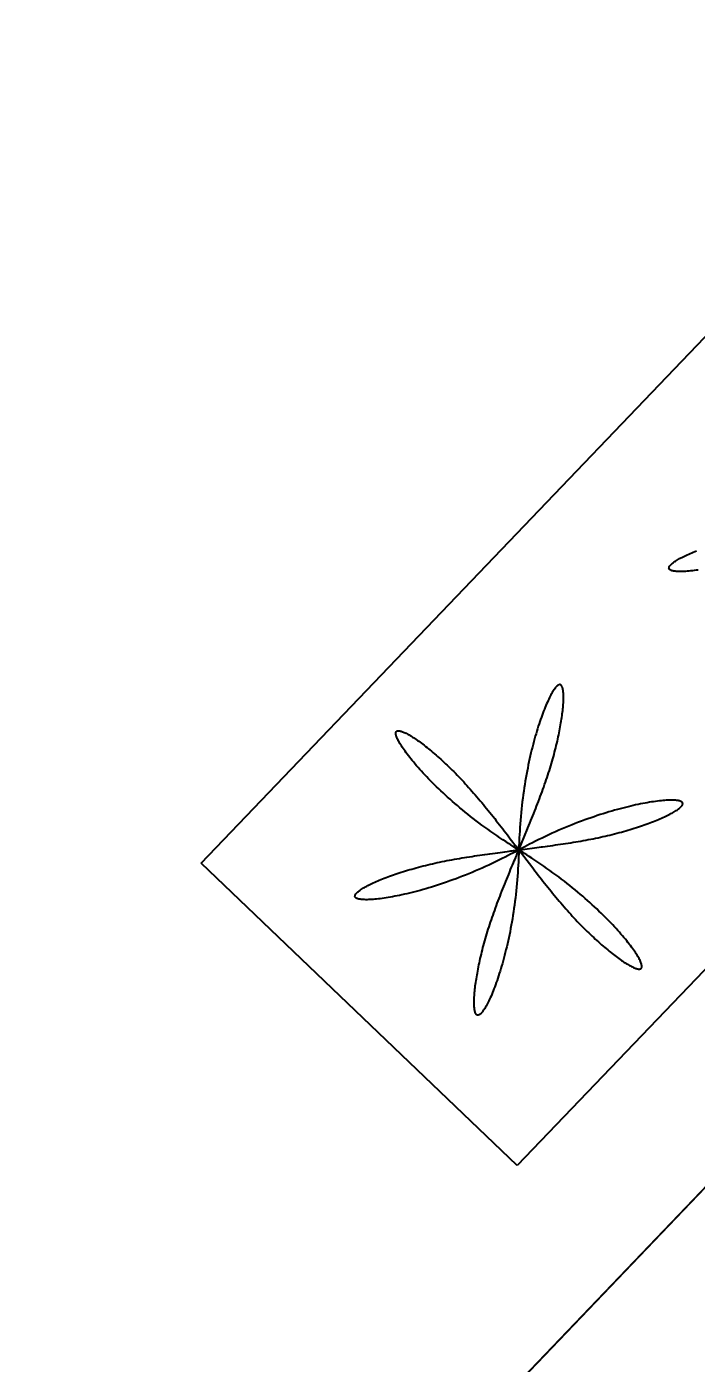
# Model space of a CAD drawing. Extents: x -357449 to -117302, y 127569 to 244935.
# Drawn here: x -328862 to -328685.1, y 221083.3 to 221436.4 of the extents above; entities that cross this region are included whole.
import ezdxf

# ---------------------------------------------------------------- set-up
doc = ezdxf.new("R2010")
doc.units = 0
doc.header["$MEASUREMENT"] = 0
doc.layers.get('0').update_dxf_attribs({"linetype": 'CONTINUOUS'})
doc.layers.get('DEFPOINTS').update_dxf_attribs({"linetype": 'CONTINUOUS'})
doc.layers.add('1', color=8, linetype='CONTINUOUS')
doc.layers.add('WINDOW', color=4, linetype='CONTINUOUS')
doc.layers.add('AXIS', color=3, linetype='CONTINUOUS', lineweight=9)
doc.styles.add('DIM_FONT', font='SIMPLEX.shx', dxfattribs={"width": 0.8})
doc.dimstyles.new('DIMN-200', dxfattribs={"dimtxt": 300, "dimasz": 1, "dimexe": 250, "dimexo": 0, "dimgap": 150, "dimtad": 1, "dimdec": 0, "dimdsep": 46, "dimtxsty": 'DIM_FONT', "dimblk": '_DIMX', "dimcen": 2.5, "dimclrd": 256, "dimclre": 256, "dimclrt": 4, "dimadec": 0, "dimazin": 0, "dimtfac": 1, "dimtdec": 0, "dimtix": 1, "dimtmove": 2, "dimatfit": 3, "dimldrblk": '_DIMX', "dimfxl": 0, "dimtolj": 1, "dimtzin": 0, "dimarcsym": 0})
doc.dimstyles.get("Standard").update_dxf_attribs({"dimtxt": 375, "dimasz": 1, "dimexe": 150, "dimexo": 0, "dimgap": 200, "dimtad": 1, "dimdec": 0, "dimzin": 0, "dimdsep": 46, "dimtxsty": 'DIM_FONT', "dimblk1": '_DIMX', "dimblk2": '_DIMX', "dimsah": 1, "dimcen": 200, "dimclrd": 256, "dimclre": 256, "dimclrt": 4, "dimadec": 0, "dimazin": 0, "dimtfac": 1, "dimtdec": 0, "dimtix": 1, "dimtmove": 2, "dimatfit": 3, "dimldrblk": '_DIMX', "dimfxl": 0, "dimtolj": 1, "dimtzin": 0, "dimarcsym": 0})

# ---------------------------------------------------------------- blocks, each defined once
blk = doc.blocks.new('_DIMX')
blk.add_line((-150, 0), (150, 0))
at = {"const_width": 50}
blk.add_lwpolyline([(-70, -70), (70, 70)], dxfattribs=at)
blk = doc.blocks.new('*D30')
at = {"linetype": 'ByBlock'}
for p, q in [((-307663.43, 240707.63), (-309496.63, 242514.08)), ((-309390.49, 242408.08), (-328829.82, 222680.76)), ((-327104.16, 220978.89), (-328937.37, 222785.33))]:
    blk.add_line(p, q, dxfattribs=at)
at = {"layer": 'DEFPOINTS', "color": 0, "linetype": 'ByBlock'}
for p in [(-307663.43, 240707.63), (-328830.52, 222680.05), (-327104.16, 220978.89)]:
    blk.add_point(p, dxfattribs=at)
at = {"linetype": 'ByBlock'}
for p, rotation in [((-309389.79, 242408.79), 45.42128490415822), ((-328830.52, 222680.05), 225.4212849041582)]:
    blk.add_blockref('_DIMX', p, dxfattribs=dict(at, rotation=rotation))
at = {"color": 4, "linetype": 'ByBlock', "insert": (-319306.03, 232737.44), "char_height": 250, "attachment_point": 5, "rotation": 45.4213, "style": 'DIM_FONT'}
blk.add_mtext('\\A1;27698', dxfattribs=at)
blk = doc.blocks.new('*D389')
at = {"linetype": 'ByBlock'}
for p, q in [((-318020.05, 223488.97), (-318468.22, 223930.59)), ((-320090.08, 222071), (-318362.08, 223824.6)), ((-319749.45, 221733.95), (-320197.62, 222175.57))]:
    blk.add_line(p, q, dxfattribs=at)
at = {"layer": 'DEFPOINTS', "color": 0, "linetype": 'ByBlock'}
for p in [(-318361.38, 223825.31), (-318020.05, 223488.97), (-319749.45, 221733.95)]:
    blk.add_point(p, dxfattribs=at)
at = {"linetype": 'ByBlock'}
for p, rotation in [((-318361.38, 223825.31), 45.42128490416618), ((-320090.78, 222070.29), 225.4212849041662)]:
    blk.add_blockref('_DIMX', p, dxfattribs=dict(at, rotation=rotation))
at = {"color": 4, "linetype": 'ByBlock', "insert": (-319421.96, 223140.82), "char_height": 250, "attachment_point": 5, "rotation": 45.4213, "style": 'DIM_FONT'}
blk.add_mtext('\\A1;2464', dxfattribs=at)
blk = doc.blocks.new('A$C6F5F30C6')
for p, q in [((600, 553.85), (0, 553.85)), ((557.77, 514.01), (197.82, 514.01)), ((197.82, 514.01), (197.82, 398.45)), ((197.82, 398.45), (557.77, 398.45))]:
    blk.add_line(p, q)
for points in [[(600, 600), (0, 600), (0, 553.85), (600, 553.85), (600, 600)], [(344.56, 439.74), (344.15, 439.41), (343.75, 439.09), (343.37, 438.78), (343, 438.47), (342.65, 438.17), (342.32, 437.88), (342.01, 437.59), (341.71, 437.31), (341.44, 437.05), (341.18, 436.79), (340.93, 436.54), (340.71, 436.29), (340.5, 436.06), (340.32, 435.84), (340.15, 435.62), (340, 435.42), (339.87, 435.23), (339.75, 435.05), (339.66, 434.88), (339.58, 434.72), (339.53, 434.57), (339.49, 434.43), (339.47, 434.3), (339.47, 434.18), (339.48, 434.07), (339.51, 433.98), (339.56, 433.89), (339.63, 433.81), (339.71, 433.75), (339.81, 433.69), (339.92, 433.65), (340.05, 433.61), (340.2, 433.59), (340.36, 433.57), (340.53, 433.57), (340.72, 433.57), (340.93, 433.59), (341.15, 433.61), (341.38, 433.64), (341.62, 433.68), (341.88, 433.74), (342.15, 433.8), (342.43, 433.87), (342.73, 433.94), (343.03, 434.03), (343.35, 434.13), (343.68, 434.23), (344.02, 434.35), (344.37, 434.47), (344.73, 434.6), (345.1, 434.74), (345.48, 434.89), (345.88, 435.04), (346.27, 435.2), (346.68, 435.38), (347.1, 435.56), (347.52, 435.74), (347.96, 435.94)]]:
    blk.add_lwpolyline(points)
for points in [[(258.32, 456.45), (258.28, 456.23), (258.21, 455.9), (258.13, 455.47), (258.02, 454.91), (257.89, 454.24), (257.74, 453.48), (257.59, 452.65), (257.42, 451.75), (257.26, 450.82), (257.09, 449.85), (256.93, 448.88), (256.78, 447.91), (256.63, 446.94), (256.5, 445.98), (256.37, 445.03), (256.26, 444.09), (256.15, 443.15), (256.05, 442.22), (255.95, 441.3), (255.87, 440.39), (255.79, 439.48), (255.72, 438.59), (255.66, 437.7), (255.61, 436.83), (255.56, 435.96), (255.52, 435.1), (255.48, 434.26), (255.46, 433.42), (255.44, 432.6), (255.42, 431.79), (255.41, 430.99), (255.41, 430.2), (255.41, 429.42), (255.42, 428.66), (255.44, 427.91), (255.46, 427.17), (255.48, 426.45), (255.51, 425.74), (255.55, 425.04), (255.58, 424.36), (255.63, 423.69), (255.68, 423.04), (255.73, 422.4), (255.78, 421.78), (255.84, 421.17), (255.91, 420.58), (255.97, 420), (256.04, 419.45), (256.12, 418.91), (256.19, 418.38), (256.27, 417.88), (256.35, 417.39), (256.44, 416.92), (256.52, 416.47), (256.61, 416.03), (256.7, 415.62), (256.79, 415.23), (256.89, 414.85), (256.98, 414.5), (257.08, 414.16), (257.17, 413.85), (257.27, 413.55), (257.37, 413.28), (257.47, 413.02), (257.57, 412.79), (257.67, 412.58), (257.78, 412.39), (257.88, 412.23), (257.98, 412.08), (258.08, 411.96), (258.18, 411.85), (258.28, 411.77), (258.38, 411.71), (258.48, 411.67), (258.58, 411.65), (258.68, 411.65), (258.78, 411.67), (258.88, 411.71), (258.98, 411.76), (259.07, 411.84), (259.17, 411.94), (259.26, 412.05), (259.36, 412.18), (259.45, 412.33), (259.54, 412.5), (259.63, 412.68), (259.72, 412.88), (259.81, 413.1), (259.89, 413.33), (259.98, 413.58), (260.06, 413.84), (260.14, 414.12), (260.22, 414.42), (260.3, 414.73), (260.37, 415.05), (260.44, 415.39), (260.52, 415.74), (260.59, 416.11), (260.65, 416.48), (260.72, 416.87), (260.78, 417.28), (260.84, 417.69), (260.9, 418.12), (260.96, 418.56), (261.01, 419.01), (261.06, 419.47), (261.11, 419.94), (261.15, 420.43), (261.19, 420.92), (261.23, 421.42), (261.27, 421.93), (261.3, 422.45), (261.33, 422.99), (261.36, 423.52), (261.39, 424.07), (261.41, 424.63), (261.42, 425.19), (261.44, 425.76), (261.45, 426.34), (261.45, 426.92), (261.46, 427.51), (261.46, 428.11), (261.45, 428.71), (261.44, 429.32), (261.43, 429.93), (261.42, 430.55), (261.4, 431.18), (261.37, 431.8), (261.34, 432.44), (261.31, 433.07), (261.28, 433.71), (261.24, 434.35), (261.19, 435), (261.14, 435.65), (261.09, 436.3), (261.04, 436.96), (260.98, 437.62), (260.91, 438.28), (260.85, 438.94), (260.78, 439.61), (260.71, 440.27), (260.63, 440.94), (260.55, 441.61), (260.47, 442.28), (260.39, 442.95), (260.3, 443.63), (260.21, 444.3), (260.12, 444.98), (260.03, 445.65), (259.94, 446.33), (259.84, 447.01), (259.74, 447.69), (259.64, 448.37), (259.54, 449.05), (259.44, 449.73), (259.34, 450.41), (259.24, 451.08), (259.14, 451.74), (259.04, 452.37), (258.95, 452.98), (258.86, 453.54), (258.78, 454.06), (258.71, 454.53), (258.65, 454.93), (258.59, 455.28), (258.55, 455.58), (258.51, 455.83), (258.48, 456.04), (258.45, 456.21), (258.43, 456.35), (257.47, 462.59), (257.42, 462.89), (257.32, 463.57), (257.22, 464.25), (257.12, 464.93), (257.02, 465.61), (256.93, 466.29), (256.83, 466.97), (256.73, 467.64), (256.64, 468.32), (256.55, 469), (256.46, 469.67), (256.38, 470.35), (256.29, 471.02), (256.21, 471.69), (256.13, 472.36), (256.06, 473.03), (255.99, 473.69), (255.92, 474.36), (255.85, 475.02), (255.79, 475.68), (255.73, 476.34), (255.67, 477), (255.62, 477.65), (255.57, 478.3), (255.53, 478.94), (255.49, 479.59), (255.45, 480.23), (255.42, 480.86), (255.39, 481.5), (255.37, 482.12), (255.35, 482.75), (255.33, 483.37), (255.32, 483.98), (255.31, 484.59), (255.31, 485.19), (255.31, 485.79), (255.31, 486.38), (255.32, 486.96), (255.33, 487.54), (255.34, 488.11), (255.36, 488.67), (255.38, 489.23), (255.4, 489.77), (255.43, 490.31), (255.46, 490.84), (255.5, 491.36), (255.53, 491.88), (255.57, 492.38), (255.61, 492.87), (255.66, 493.35), (255.71, 493.83), (255.76, 494.29), (255.81, 494.74), (255.87, 495.18), (255.92, 495.61), (255.98, 496.02), (256.05, 496.42), (256.11, 496.82), (256.18, 497.19), (256.25, 497.56), (256.32, 497.91), (256.39, 498.25), (256.47, 498.57), (256.55, 498.88), (256.63, 499.17), (256.71, 499.45), (256.79, 499.72), (256.87, 499.97), (256.96, 500.2), (257.05, 500.42), (257.14, 500.62), (257.23, 500.8), (257.32, 500.97), (257.41, 501.12), (257.5, 501.25), (257.6, 501.36), (257.69, 501.46), (257.79, 501.53), (257.89, 501.59), (257.98, 501.63), (258.08, 501.65), (258.18, 501.65), (258.28, 501.63), (258.38, 501.59), (258.48, 501.53), (258.58, 501.44), (258.69, 501.34), (258.79, 501.22), (258.89, 501.07), (258.99, 500.9), (259.09, 500.72), (259.19, 500.51), (259.29, 500.27), (259.39, 500.02), (259.49, 499.75), (259.59, 499.45), (259.69, 499.14), (259.78, 498.8), (259.88, 498.45), (259.97, 498.07), (260.07, 497.68), (260.16, 497.26), (260.24, 496.83), (260.33, 496.38), (260.41, 495.91), (260.5, 495.42), (260.57, 494.92), (260.65, 494.39), (260.72, 493.85), (260.79, 493.29), (260.86, 492.72), (260.92, 492.13), (260.98, 491.52), (261.04, 490.9), (261.09, 490.26), (261.14, 489.61), (261.18, 488.94), (261.22, 488.26), (261.25, 487.56), (261.28, 486.85), (261.31, 486.13), (261.33, 485.39), (261.34, 484.64), (261.35, 483.87), (261.35, 483.1), (261.35, 482.31), (261.34, 481.51), (261.33, 480.7), (261.31, 479.87), (261.28, 479.04), (261.25, 478.19), (261.21, 477.34), (261.16, 476.47), (261.1, 475.6), (261.04, 474.71), (260.97, 473.82), (260.9, 472.91), (260.81, 472), (260.72, 471.08), (260.62, 470.15), (260.51, 469.21), (260.39, 468.27), (260.27, 467.32), (260.13, 466.36), (259.99, 465.39), (259.84, 464.42), (259.68, 463.45), (259.51, 462.48), (259.34, 461.54), (259.18, 460.65), (259.02, 459.81), (258.88, 459.06), (258.75, 458.39), (258.64, 457.83), (258.55, 457.4), (258.49, 457.07), (258.44, 456.85), (258.41, 456.71), (258.38, 456.65), (258.36, 456.59)], [(258.24, 456.8), (258.07, 456.95), (257.82, 457.17), (257.49, 457.46), (257.06, 457.84), (256.55, 458.28), (255.96, 458.79), (255.32, 459.34), (254.62, 459.93), (253.89, 460.54), (253.14, 461.17), (252.38, 461.79), (251.61, 462.41), (250.85, 463.02), (250.09, 463.61), (249.33, 464.2), (248.57, 464.77), (247.81, 465.34), (247.05, 465.89), (246.3, 466.43), (245.56, 466.96), (244.81, 467.48), (244.07, 467.98), (243.34, 468.48), (242.6, 468.96), (241.88, 469.44), (241.16, 469.9), (240.44, 470.35), (239.73, 470.79), (239.03, 471.22), (238.33, 471.64), (237.64, 472.05), (236.96, 472.45), (236.29, 472.83), (235.62, 473.21), (234.97, 473.57), (234.32, 473.92), (233.68, 474.26), (233.05, 474.59), (232.43, 474.91), (231.82, 475.22), (231.22, 475.51), (230.63, 475.8), (230.05, 476.07), (229.48, 476.34), (228.93, 476.59), (228.38, 476.83), (227.85, 477.06), (227.33, 477.28), (226.83, 477.48), (226.34, 477.68), (225.86, 477.86), (225.4, 478.04), (224.95, 478.2), (224.51, 478.35), (224.1, 478.49), (223.69, 478.62), (223.3, 478.74), (222.93, 478.85), (222.58, 478.94), (222.24, 479.02), (221.92, 479.1), (221.61, 479.16), (221.33, 479.21), (221.06, 479.25), (220.81, 479.28), (220.57, 479.3), (220.36, 479.3), (220.17, 479.3), (219.99, 479.28), (219.83, 479.26), (219.69, 479.22), (219.57, 479.17), (219.47, 479.12), (219.38, 479.05), (219.31, 478.97), (219.26, 478.89), (219.23, 478.79), (219.21, 478.69), (219.21, 478.58), (219.23, 478.46), (219.27, 478.33), (219.32, 478.19), (219.39, 478.04), (219.47, 477.89), (219.57, 477.72), (219.68, 477.55), (219.81, 477.38), (219.95, 477.19), (220.11, 477), (220.29, 476.8), (220.47, 476.6), (220.68, 476.39), (220.89, 476.18), (221.12, 475.95), (221.36, 475.73), (221.62, 475.49), (221.89, 475.26), (222.17, 475.01), (222.46, 474.77), (222.77, 474.51), (223.09, 474.26), (223.42, 474), (223.76, 473.73), (224.11, 473.47), (224.47, 473.19), (224.85, 472.92), (225.23, 472.64), (225.63, 472.36), (226.03, 472.08), (226.45, 471.79), (226.87, 471.51), (227.31, 471.22), (227.75, 470.93), (228.21, 470.63), (228.67, 470.34), (229.14, 470.04), (229.62, 469.75), (230.1, 469.45), (230.6, 469.15), (231.1, 468.85), (231.61, 468.56), (232.13, 468.26), (232.65, 467.96), (233.18, 467.66), (233.72, 467.37), (234.27, 467.07), (234.82, 466.78), (235.37, 466.48), (235.93, 466.19), (236.5, 465.9), (237.07, 465.61), (237.65, 465.33), (238.23, 465.04), (238.82, 464.76), (239.41, 464.48), (240, 464.2), (240.6, 463.92), (241.21, 463.64), (241.81, 463.37), (242.42, 463.1), (243.04, 462.82), (243.65, 462.56), (244.27, 462.29), (244.89, 462.02), (245.52, 461.76), (246.14, 461.5), (246.77, 461.24), (247.4, 460.98), (248.04, 460.72), (248.67, 460.46), (249.31, 460.21), (249.94, 459.95), (250.58, 459.7), (251.22, 459.44), (251.86, 459.19), (252.5, 458.94), (253.13, 458.69), (253.75, 458.45), (254.35, 458.22), (254.92, 457.99), (255.45, 457.79), (255.94, 457.6), (256.38, 457.43), (256.76, 457.28), (257.09, 457.15), (257.38, 457.04), (257.61, 456.95), (257.81, 456.87), (257.97, 456.81), (258.1, 456.76), (263.98, 454.47), (264.26, 454.36), (264.9, 454.11), (265.54, 453.86), (266.18, 453.6), (266.82, 453.35), (267.46, 453.09), (268.09, 452.84), (268.73, 452.58), (269.36, 452.32), (269.99, 452.06), (270.62, 451.8), (271.25, 451.54), (271.87, 451.27), (272.49, 451.01), (273.11, 450.74), (273.73, 450.47), (274.34, 450.2), (274.95, 449.93), (275.56, 449.66), (276.16, 449.38), (276.76, 449.1), (277.36, 448.82), (277.95, 448.54), (278.54, 448.26), (279.12, 447.97), (279.69, 447.69), (280.27, 447.4), (280.83, 447.11), (281.39, 446.81), (281.95, 446.52), (282.5, 446.23), (283.04, 445.93), (283.58, 445.63), (284.11, 445.34), (284.64, 445.04), (285.15, 444.74), (285.66, 444.44), (286.17, 444.15), (286.66, 443.85), (287.15, 443.55), (287.63, 443.26), (288.1, 442.96), (288.56, 442.67), (289.01, 442.37), (289.46, 442.08), (289.89, 441.79), (290.32, 441.5), (290.73, 441.22), (291.14, 440.94), (291.53, 440.66), (291.92, 440.38), (292.29, 440.1), (292.66, 439.83), (293.01, 439.56), (293.35, 439.3), (293.68, 439.04), (294, 438.78), (294.3, 438.53), (294.6, 438.28), (294.88, 438.04), (295.15, 437.8), (295.4, 437.57), (295.64, 437.34), (295.87, 437.12), (296.09, 436.91), (296.29, 436.7), (296.48, 436.49), (296.65, 436.3), (296.81, 436.11), (296.95, 435.92), (297.08, 435.74), (297.2, 435.58), (297.3, 435.41), (297.38, 435.26), (297.45, 435.11), (297.5, 434.97), (297.53, 434.84), (297.55, 434.72), (297.55, 434.61), (297.54, 434.5), (297.5, 434.41), (297.45, 434.32), (297.39, 434.25), (297.3, 434.18), (297.2, 434.12), (297.08, 434.08), (296.94, 434.04), (296.78, 434.02), (296.6, 434), (296.41, 434), (296.19, 434), (295.96, 434.02), (295.71, 434.05), (295.44, 434.09), (295.15, 434.14), (294.85, 434.2), (294.53, 434.27), (294.19, 434.36), (293.83, 434.45), (293.46, 434.56), (293.07, 434.68), (292.67, 434.81), (292.25, 434.95), (291.82, 435.1), (291.37, 435.26), (290.9, 435.43), (290.43, 435.62), (289.94, 435.81), (289.43, 436.02), (288.91, 436.24), (288.38, 436.47), (287.84, 436.71), (287.28, 436.96), (286.72, 437.22), (286.14, 437.5), (285.55, 437.78), (284.95, 438.08), (284.34, 438.39), (283.72, 438.71), (283.09, 439.04), (282.45, 439.38), (281.8, 439.73), (281.14, 440.09), (280.48, 440.47), (279.8, 440.85), (279.12, 441.25), (278.43, 441.66), (277.74, 442.07), (277.03, 442.5), (276.32, 442.94), (275.61, 443.4), (274.89, 443.86), (274.16, 444.33), (273.43, 444.82), (272.69, 445.32), (271.95, 445.82), (271.21, 446.34), (270.46, 446.87), (269.71, 447.41), (268.96, 447.96), (268.2, 448.53), (267.44, 449.1), (266.68, 449.68), (265.92, 450.28), (265.15, 450.89), (264.39, 451.5), (263.62, 452.13), (262.87, 452.76), (262.14, 453.37), (261.45, 453.96), (260.8, 454.51), (260.22, 455.02), (259.71, 455.46), (259.28, 455.83), (258.94, 456.13), (258.7, 456.35), (258.53, 456.5), (258.42, 456.6), (258.38, 456.65), (258.34, 456.7)], [(258.18, 456.6), (257.96, 456.53), (257.65, 456.42), (257.23, 456.28), (256.69, 456.1), (256.05, 455.87), (255.32, 455.62), (254.52, 455.34), (253.66, 455.03), (252.77, 454.71), (251.85, 454.37), (250.93, 454.02), (250.01, 453.67), (249.1, 453.31), (248.2, 452.95), (247.32, 452.58), (246.44, 452.21), (245.57, 451.84), (244.72, 451.46), (243.87, 451.08), (243.04, 450.69), (242.22, 450.31), (241.41, 449.92), (240.61, 449.53), (239.83, 449.14), (239.05, 448.75), (238.29, 448.36), (237.54, 447.96), (236.81, 447.57), (236.08, 447.18), (235.37, 446.78), (234.68, 446.39), (233.99, 446), (233.32, 445.61), (232.66, 445.22), (232.02, 444.83), (231.39, 444.44), (230.78, 444.06), (230.18, 443.68), (229.59, 443.3), (229.02, 442.93), (228.46, 442.55), (227.92, 442.19), (227.39, 441.82), (226.88, 441.46), (226.39, 441.11), (225.91, 440.76), (225.44, 440.41), (224.99, 440.07), (224.56, 439.74), (224.15, 439.41), (223.75, 439.09), (223.37, 438.78), (223, 438.47), (222.65, 438.17), (222.32, 437.88), (222.01, 437.59), (221.71, 437.31), (221.44, 437.05), (221.18, 436.79), (220.93, 436.54), (220.71, 436.29), (220.5, 436.06), (220.32, 435.84), (220.15, 435.62), (220, 435.42), (219.87, 435.23), (219.75, 435.05), (219.66, 434.88), (219.58, 434.72), (219.53, 434.57), (219.49, 434.43), (219.47, 434.3), (219.47, 434.18), (219.48, 434.07), (219.51, 433.98), (219.56, 433.89), (219.63, 433.81), (219.71, 433.75), (219.81, 433.69), (219.92, 433.65), (220.05, 433.61), (220.2, 433.59), (220.36, 433.57), (220.53, 433.57), (220.72, 433.57), (220.93, 433.59), (221.15, 433.61), (221.38, 433.64), (221.62, 433.68), (221.88, 433.74), (222.15, 433.8), (222.43, 433.87), (222.73, 433.94), (223.03, 434.03), (223.35, 434.13), (223.68, 434.23), (224.02, 434.35), (224.37, 434.47), (224.73, 434.6), (225.1, 434.74), (225.48, 434.89), (225.88, 435.04), (226.27, 435.2), (226.68, 435.38), (227.1, 435.56), (227.52, 435.74), (227.96, 435.94), (228.4, 436.14), (228.85, 436.35), (229.3, 436.57), (229.76, 436.79), (230.23, 437.02), (230.7, 437.26), (231.18, 437.51), (231.67, 437.76), (232.16, 438.02), (232.66, 438.29), (233.16, 438.56), (233.66, 438.84), (234.17, 439.13), (234.69, 439.42), (235.2, 439.72), (235.72, 440.02), (236.24, 440.33), (236.77, 440.65), (237.3, 440.97), (237.83, 441.3), (238.36, 441.64), (238.89, 441.98), (239.43, 442.32), (239.96, 442.67), (240.5, 443.03), (241.04, 443.39), (241.58, 443.76), (242.12, 444.13), (242.66, 444.51), (243.2, 444.89), (243.74, 445.27), (244.28, 445.66), (244.82, 446.05), (245.36, 446.45), (245.9, 446.85), (246.44, 447.25), (246.98, 447.66), (247.52, 448.06), (248.06, 448.48), (248.6, 448.89), (249.14, 449.31), (249.68, 449.72), (250.22, 450.15), (250.76, 450.57), (251.3, 450.99), (251.84, 451.42), (252.38, 451.84), (252.92, 452.27), (253.46, 452.7), (253.99, 453.12), (254.51, 453.54), (255.01, 453.94), (255.49, 454.32), (255.93, 454.68), (256.34, 455.01), (256.71, 455.3), (257.03, 455.56), (257.31, 455.78), (257.54, 455.97), (257.74, 456.13), (257.9, 456.26), (258.04, 456.37), (258.15, 456.46), (263.07, 460.41), (263.3, 460.6), (263.84, 461.03), (264.38, 461.45), (264.92, 461.88), (265.46, 462.31), (266, 462.73), (266.54, 463.15), (267.08, 463.57), (267.62, 463.99), (268.16, 464.41), (268.7, 464.82), (269.24, 465.23), (269.78, 465.64), (270.32, 466.05), (270.86, 466.45), (271.4, 466.85), (271.95, 467.25), (272.49, 467.64), (273.03, 468.03), (273.57, 468.41), (274.11, 468.79), (274.65, 469.17), (275.19, 469.54), (275.73, 469.91), (276.26, 470.27), (276.8, 470.62), (277.34, 470.97), (277.87, 471.32), (278.41, 471.66), (278.94, 472), (279.47, 472.32), (280, 472.65), (280.52, 472.96), (281.04, 473.28), (281.56, 473.58), (282.08, 473.88), (282.59, 474.17), (283.1, 474.46), (283.61, 474.74), (284.11, 475.01), (284.6, 475.28), (285.1, 475.54), (285.58, 475.79), (286.06, 476.04), (286.54, 476.28), (287, 476.51), (287.47, 476.73), (287.92, 476.95), (288.37, 477.16), (288.81, 477.36), (289.24, 477.56), (289.67, 477.74), (290.08, 477.92), (290.49, 478.09), (290.89, 478.26), (291.28, 478.41), (291.66, 478.56), (292.03, 478.7), (292.39, 478.83), (292.74, 478.95), (293.08, 479.06), (293.41, 479.17), (293.73, 479.27), (294.04, 479.35), (294.33, 479.43), (294.62, 479.5), (294.89, 479.56), (295.14, 479.61), (295.39, 479.66), (295.62, 479.69), (295.84, 479.71), (296.04, 479.73), (296.23, 479.73), (296.41, 479.73), (296.57, 479.71), (296.71, 479.69), (296.84, 479.65), (296.96, 479.61), (297.06, 479.55), (297.14, 479.49), (297.2, 479.41), (297.25, 479.32), (297.29, 479.23), (297.3, 479.12), (297.3, 479), (297.28, 478.87), (297.24, 478.73), (297.18, 478.58), (297.11, 478.42), (297.01, 478.25), (296.9, 478.07), (296.77, 477.88), (296.62, 477.67), (296.45, 477.46), (296.26, 477.24), (296.06, 477.01), (295.83, 476.76), (295.59, 476.51), (295.33, 476.25), (295.05, 475.98), (294.76, 475.71), (294.44, 475.42), (294.11, 475.13), (293.76, 474.83), (293.4, 474.52), (293.02, 474.21), (292.62, 473.88), (292.2, 473.56), (291.77, 473.22), (291.32, 472.88), (290.86, 472.54), (290.38, 472.19), (289.88, 471.83), (289.37, 471.48), (288.85, 471.11), (288.3, 470.74), (287.75, 470.37), (287.18, 470), (286.59, 469.62), (285.99, 469.24), (285.37, 468.85), (284.74, 468.47), (284.1, 468.08), (283.44, 467.69), (282.77, 467.3), (282.09, 466.91), (281.39, 466.52), (280.68, 466.12), (279.96, 465.73), (279.22, 465.33), (278.47, 464.94), (277.71, 464.55), (276.94, 464.16), (276.15, 463.77), (275.35, 463.38), (274.54, 462.99), (273.72, 462.6), (272.89, 462.22), (272.05, 461.84), (271.19, 461.46), (270.33, 461.09), (269.45, 460.72), (268.56, 460.35), (267.67, 459.99), (266.76, 459.63), (265.84, 459.28), (264.92, 458.93), (264, 458.59), (263.1, 458.27), (262.25, 457.96), (261.44, 457.68), (260.71, 457.42), (260.07, 457.2), (259.54, 457.02), (259.12, 456.87), (258.8, 456.77), (258.58, 456.7), (258.45, 456.66), (258.38, 456.65), (258.32, 456.64)]]:
    blk.add_lwpolyline(points, close=True)

msp = doc.modelspace()

# ---------------------------------------------------------------- block references
at = {"layer": '1', "xscale": -1, "rotation": 226.2638547083331}
msp.add_blockref('A$C6F5F30C6', (-329240.59, 221347.94), dxfattribs=at)

# ---------------------------------------------------------------- dimensions: what is measured, and where the dimension line sits
at = {"layer": 'AXIS'}
dim = msp.add_aligned_dim(p1=(-317330.06, 240312.3), p2=(-336770.8, 220583.56), distance=-2423.69, dimstyle='DIMN-200', override={"dimtxt": 250, "dimexe": 150, "dimzin": 0, "dimblk1": '_DIMX', "dimblk2": '_DIMX', "dimsah": 1, "dimcen": 200}, dxfattribs=at)
dim.commit()
dim.dimension.update_dxf_attribs({"geometry": '*D30', "text_midpoint": (-328972.67, 232342.11), "insert": (-9666.64, -395.33)})
at = {"layer": 'WINDOW'}
dim = msp.add_aligned_dim(p1=(-329416.09, 221338.62), p2=(-327686.69, 223093.64), distance=479.2, dimstyle='Standard', override={"dimtxt": 250, "dimgap": 150, "dimblk": '_DIMX'}, dxfattribs=at)
dim.commit()
dim.dimension.update_dxf_attribs({"geometry": '*D389', "text_midpoint": (-329088.6, 222745.49), "insert": (-9666.64, -395.33)})

doc.saveas('drawing.dxf')
